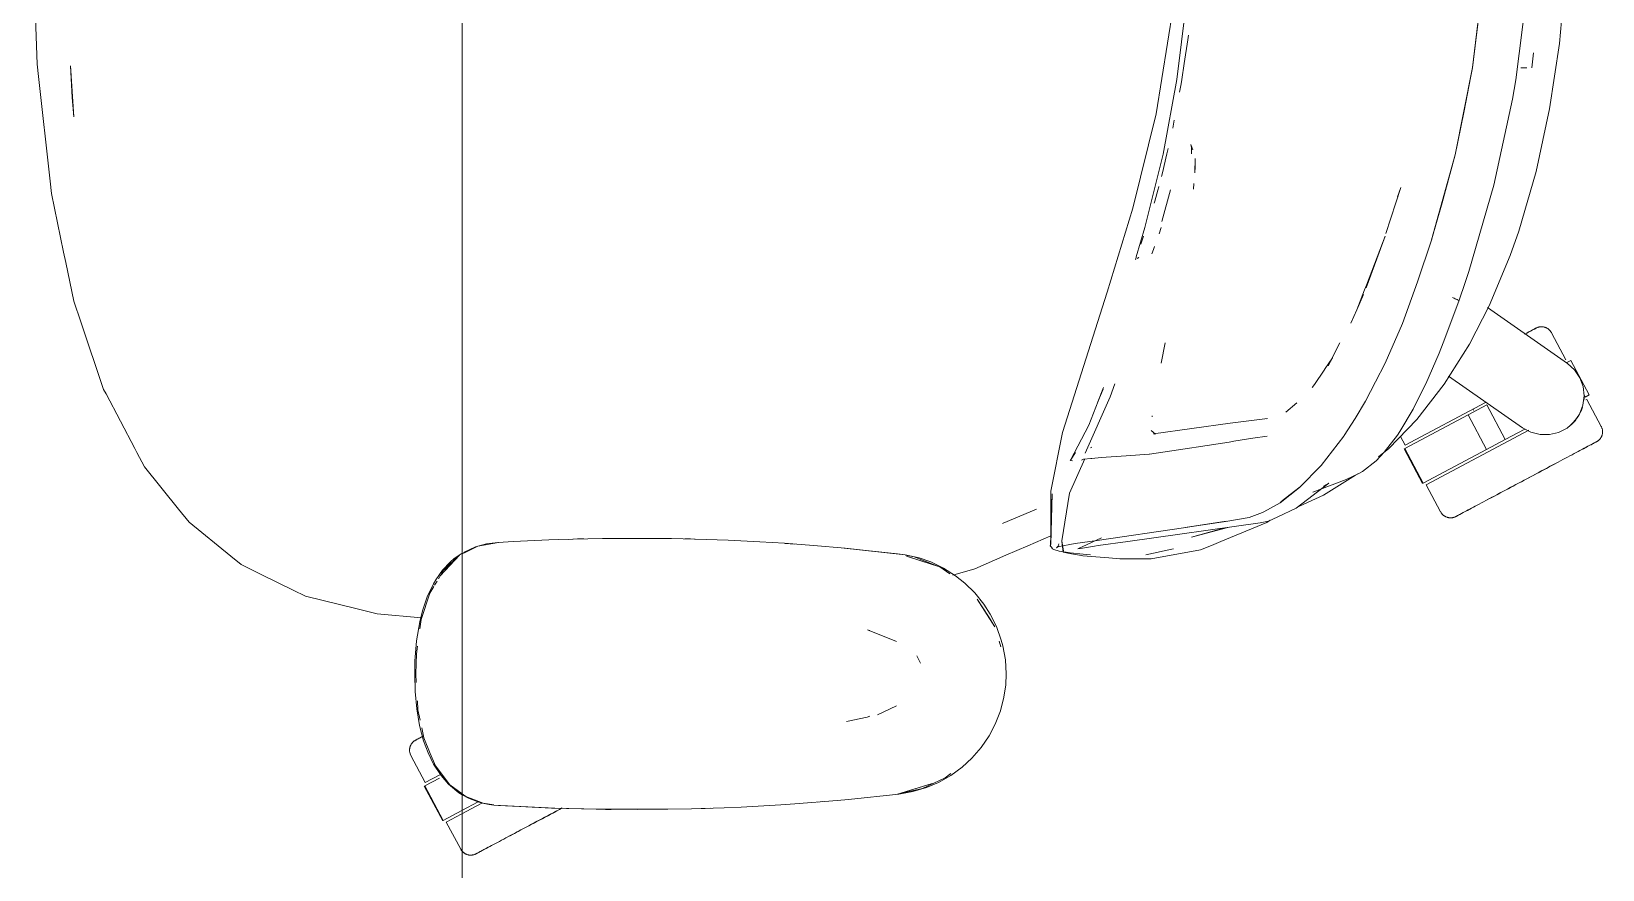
# Model space of a CAD drawing. Header units: millimetres. Extents: x 79795 to 317870, y -36033 to 97293.
# Drawn here: x 186947 to 187508, y 33054 to 33353 of the extents above; entities that cross this region are included whole.
import ezdxf

# ---------------------------------------------------------------- set-up
doc = ezdxf.new("R2010")
doc.units = ezdxf.units.MM
doc.header["$MEASUREMENT"] = 0
doc.layers.add('G-IMPT', color=8, linetype='CONTINUOUS', lineweight=9)
doc.layers.add('I-FURN', color=8, linetype='CONTINUOUS', lineweight=9)

msp = doc.modelspace()

# ---------------------------------------------------------------- linework, layer by layer
at = {"layer": 'G-IMPT'}
for p, q in [((186948.64, 33351.38), (186946.94, 33403.56)), ((187465.6, 33371.78), (187461.81, 33340.23)), ((187465.64, 33371.74), (187461.81, 33340.15)), ((187492.9, 33348.85), (187495.16, 33374.42)), ((187481.16, 33366.05), (187477.35, 33335.88)), ((187348.85, 33323.66), (187354.85, 33361.57)), ((187356.25, 33336.01), (187359.55, 33362.93)), ((187461.81, 33340.23), (187463.76, 33355.71)), ((186948.64, 33351.38), (186948.97, 33341.44)), ((187358.87, 33341.64), (187360.16, 33350.16)), ((187360.16, 33350.16), (187360.35, 33351.82)), ((187489.41, 33325.43), (187492.9, 33348.85)), ((186949.45, 33337.07), (186948.97, 33341.44)), ((187358.87, 33341.64), (187358.02, 33336.01)), ((187483, 33340.15), (187483.65, 33345.56)), ((186949.45, 33337.07), (186953.58, 33299.62)), ((186960.85, 33340.9), (186961.48, 33329.57)), ((186960.85, 33340.9), (186962.1, 33322.62)), ((187351.32, 33309.34), (187356.25, 33336.01)), ((187358.02, 33336.01), (187357.77, 33334.39)), ((187455.64, 33309.1), (187461.81, 33340.23)), ((187455.64, 33309.1), (187461.81, 33340.15)), ((187461.81, 33340.23), (187458.71, 33324.12)), ((187477.35, 33335.88), (187476.16, 33328.96)), ((187479.14, 33340.19), (187481.23, 33340.11)), ((187481.23, 33340.11), (187481.12, 33340.12)), ((187357.22, 33331.48), (187357.77, 33334.39)), ((186962.1, 33322.62), (186961.48, 33329.57)), ((187469.5, 33298.17), (187476.16, 33328.96)), ((187484.59, 33303.07), (187489.41, 33325.43)), ((187348.85, 33323.66), (187340.54, 33289.98)), ((187355.29, 33321.38), (187354.75, 33318.56)), ((187455.64, 33309.1), (187458.71, 33324.12)), ((187351.32, 33309.34), (187344.77, 33283.02)), ((187351.08, 33302.61), (187352.64, 33309.36)), ((187353.09, 33311.33), (187352.64, 33309.36)), ((187361.42, 33311.7), (187361.2, 33312.75)), ((187361.2, 33312.75), (187361.89, 33310.8)), ((187361.42, 33311.7), (187361.45, 33309.4)), ((187361.46, 33309.54), (187361.45, 33309.4)), ((187362.74, 33307.69), (187362.65, 33302.64)), ((187362.74, 33307.69), (187362.73, 33304.91)), ((187455.64, 33309.1), (187447.21, 33278.69)), ((187455.64, 33309.1), (187447.25, 33278.6)), ((187450.98, 33291.86), (187455.64, 33309.1)), ((187351.08, 33302.61), (187350.75, 33301.31)), ((187362.65, 33302.64), (187362.73, 33304.91)), ((187478.42, 33281.82), (187484.59, 33303.07)), ((186954.06, 33295.2), (186953.58, 33299.62)), ((187349.46, 33296.45), (187348.35, 33292.45)), ((187349.46, 33296.45), (187349.78, 33297.59)), ((187349.78, 33297.59), (187349.83, 33297.77)), ((187350.8, 33285.23), (187353.98, 33296.59)), ((187362.34, 33298.84), (187362.13, 33296.75)), ((187436.19, 33297.42), (187430.94, 33280.93)), ((187436.19, 33297.42), (187435.11, 33293.98)), ((187469.5, 33298.17), (187460.55, 33267.34)), ((186958.41, 33274.26), (186954.06, 33295.2)), ((187348.35, 33292.45), (187348.14, 33291.76)), ((187450.98, 33291.86), (187447.21, 33278.69)), ((187331.36, 33260), (187340.54, 33289.98)), ((187344.77, 33283.02), (187341.7, 33272.6)), ((187343.61, 33277.83), (187344.35, 33279.92)), ((187350.61, 33283.03), (187349.88, 33280.82)), ((187430.66, 33279.94), (187423.84, 33261.54)), ((187430.66, 33279.94), (187423.95, 33262.5)), ((187478.42, 33281.82), (187475.34, 33273.09)), ((186958.41, 33274.26), (186959.18, 33270.58)), ((187343.61, 33277.83), (187343.37, 33277.17)), ((187347.89, 33275.27), (187347.28, 33273.61)), ((187347.89, 33275.27), (187348.27, 33276.28)), ((187447.25, 33278.6), (187442.25, 33263.69)), ((186959.18, 33270.58), (186962.05, 33256.76)), ((187341.5, 33271.8), (187341.56, 33272.03)), ((187341.59, 33271.57), (187341.5, 33271.8)), ((187341.56, 33272.03), (187341.63, 33272.33)), ((187341.63, 33272.33), (187341.7, 33272.6)), ((187342.59, 33272.34), (187341.98, 33271.96)), ((187342.59, 33272.34), (187342.38, 33272.19)), ((187475.34, 33273.09), (187467.83, 33255.11)), ((187436.79, 33248.81), (187442.25, 33263.69)), ((187456.95, 33256.8), (187459.36, 33263.73)), ((187460.55, 33267.34), (187459.36, 33263.73)), ((187331.36, 33260), (187315.37, 33209.76)), ((187420.56, 33253.69), (187423.28, 33260.77)), ((187420.56, 33253.69), (187422.87, 33259.13)), ((187423.95, 33262.5), (187423.28, 33260.77)), ((187455.72, 33257.58), (187454.67, 33258.01)), ((187454.67, 33258.01), (187455.26, 33257.78)), ((187455.72, 33257.58), (187455.26, 33257.78)), ((187455.72, 33257.58), (187456.37, 33257.3)), ((187455.72, 33257.58), (187456.55, 33257.2)), ((187456.37, 33257.3), (187456.55, 33257.2)), ((187456.95, 33256.93), (187456.55, 33257.2)), ((187456.55, 33257.2), (187456.94, 33256.98)), ((186964.56, 33249.32), (186962.05, 33256.76)), ((187418.36, 33248.84), (187420.56, 33253.69)), ((187451.42, 33241.84), (187456.99, 33256.8)), ((187456.95, 33256.93), (187456.94, 33256.98)), ((187456.99, 33256.8), (187456.95, 33256.93)), ((187456.95, 33256.93), (187456.95, 33256.8)), ((187460.74, 33241.34), (187467.83, 33255.11)), ((186964.56, 33249.32), (186972.71, 33225.23)), ((187436.79, 33248.81), (187430.61, 33234.58)), ((187352.08, 33241.89), (187350.66, 33234.63)), ((187414.49, 33241.8), (187410.3, 33233.69)), ((187449.94, 33238.16), (187451.42, 33241.84)), ((187451.76, 33227.04), (187460.74, 33241.34)), ((187411.81, 33236.47), (187409.25, 33232.71)), ((187411.81, 33236.47), (187410.3, 33233.69)), ((187445.17, 33227.2), (187449.94, 33238.16)), ((187408.85, 33232.13), (187405.36, 33227)), ((187409.25, 33232.71), (187408.85, 33232.13)), ((187427.22, 33227.86), (187430.61, 33234.58)), ((186973.59, 33223.57), (186972.71, 33225.23)), ((186983.89, 33204.06), (186973.59, 33223.57)), ((187330.06, 33225.84), (187328.04, 33220.74)), ((187328.04, 33220.74), (187329.83, 33225.27)), ((187328.05, 33220.95), (187330.06, 33225.84)), ((187334.09, 33227.17), (187332.34, 33222.58)), ((187405.36, 33227), (187404.61, 33225.9)), ((187427.22, 33227.86), (187423.65, 33221.06)), ((187445.17, 33227.2), (187440.64, 33218.15)), ((187444.95, 33226.76), (187440.64, 33218.15)), ((187445.17, 33227.2), (187440.95, 33218.75)), ((187451.76, 33227.04), (187441.96, 33214.44)), ((187444.95, 33226.76), (187445.17, 33227.2)), ((187332.34, 33222.58), (187323.42, 33202.42)), ((187324.79, 33212.48), (187328.05, 33220.95)), ((187399.09, 33220.37), (187395.18, 33217.03)), ((187419.89, 33214.84), (187423.65, 33221.06)), ((187440.64, 33218.15), (187435.91, 33210.15)), ((187440.64, 33218.15), (187440.95, 33218.75)), ((187324.79, 33212.48), (187319.51, 33202.37)), ((187347.4, 33215.41), (187347.44, 33215.76)), ((187375.23, 33213.09), (187347.9, 33209.35)), ((187375.23, 33213.09), (187388.59, 33214.87)), ((187388.59, 33214.87), (187388.12, 33214.72)), ((187419.89, 33214.84), (187416, 33208.74)), ((187432, 33204.15), (187441.96, 33214.44)), ((187315.37, 33209.76), (187311.17, 33188.8)), ((187347.05, 33210.47), (187348.61, 33209.22)), ((187347.9, 33209.35), (187348.16, 33209.3)), ((187348.4, 33209.26), (187348.16, 33209.3)), ((187376.59, 33206.67), (187374.93, 33206.41)), ((187383.42, 33207.73), (187376.59, 33206.67)), ((187383.42, 33207.73), (187388.5, 33208.48)), ((187407.81, 33198.05), (187415.83, 33208.48)), ((187415.83, 33208.48), (187416, 33208.74)), ((187430.33, 33202.73), (187435.04, 33208.86)), ((187435.04, 33208.86), (187435.91, 33210.15)), ((186983.89, 33204.06), (186984.61, 33202.69)), ((186987.32, 33197.56), (186984.61, 33202.69)), ((187318.16, 33199.91), (187320, 33202.62)), ((187318.16, 33199.91), (187319.51, 33202.37)), ((187325.8, 33204.59), (187325.36, 33204.32)), ((187329.22, 33200.82), (187338.06, 33201.46)), ((187346.31, 33202.08), (187338.06, 33201.46)), ((187346.39, 33202.09), (187346.31, 33202.08)), ((187346.39, 33202.09), (187361.6, 33204.3)), ((187361.6, 33204.3), (187363.15, 33204.54)), ((187363.15, 33204.54), (187374.93, 33206.41)), ((187430.33, 33202.73), (187427.43, 33199.7)), ((187428.32, 33201.15), (187432, 33204.15)), ((186987.32, 33197.56), (186999.53, 33182.42)), ((187317.8, 33188.1), (187323.39, 33200.39)), ((187318.16, 33199.91), (187318.13, 33200.08)), ((187318.19, 33199.78), (187318.16, 33199.91)), ((187318.88, 33199.63), (187318.19, 33199.78)), ((187322.14, 33199.95), (187322.92, 33200.22)), ((187322.98, 33200.24), (187322.92, 33200.22)), ((187325.44, 33200.53), (187322.98, 33200.24)), ((187325.44, 33200.53), (187325.81, 33200.57)), ((187329.22, 33200.82), (187325.81, 33200.57)), ((187400.08, 33190.15), (187407.81, 33198.05)), ((187421.43, 33195.23), (187422.57, 33195.84)), ((187422.57, 33195.84), (187427.43, 33199.7)), ((187400.08, 33190.15), (187393.11, 33184.73)), ((187393.34, 33185.05), (187400.29, 33190.45)), ((187400.29, 33190.45), (187396.71, 33187.64)), ((187410.52, 33191.7), (187398.87, 33182.79)), ((187404.86, 33188.47), (187416.77, 33192.98)), ((187410.52, 33191.7), (187408.57, 33190.59)), ((187420.08, 33194.53), (187408.63, 33187.41)), ((187419, 33194.05), (187416.77, 33192.98)), ((187421.43, 33195.23), (187419, 33194.05)), ((187420.08, 33194.53), (187420.84, 33195.04)), ((187311.61, 33187.92), (187311.03, 33169.47)), ((187311.17, 33188.8), (187311.13, 33169.94)), ((187311.61, 33187.92), (187311.13, 33169.94)), ((187317.8, 33188.1), (187315.09, 33171.06)), ((187393.11, 33184.73), (187387.28, 33181.44)), ((187393.34, 33185.05), (187396.71, 33187.64)), ((187408.63, 33187.41), (187400, 33183.43)), ((187003.29, 33177.76), (186999.53, 33182.42)), ((187306.03, 33182.37), (187294.17, 33177.45)), ((187382.07, 33179.47), (187374.39, 33178.17)), ((187386.86, 33181.22), (187382.07, 33179.47)), ((187386.86, 33181.22), (187387.28, 33181.44)), ((187392.29, 33179.72), (187388.93, 33178.16)), ((187398.87, 33182.79), (187392.29, 33179.72)), ((187018.24, 33165.59), (187003.29, 33177.76)), ((187293.91, 33177.34), (187294.17, 33177.45)), ((187302.97, 33169.34), (187311.14, 33172.91)), ((187358.63, 33175.78), (187327.75, 33171.22)), ((187338.72, 33170.83), (187385.93, 33177.51)), ((187358.63, 33175.78), (187373.82, 33178.11)), ((187359.23, 33175.87), (187374.39, 33178.17)), ((187359.23, 33175.87), (187373.82, 33178.11)), ((187361.51, 33172.38), (187374.46, 33175.89)), ((187361.51, 33172.38), (187373.4, 33175.74)), ((187388.37, 33177.67), (187371.92, 33170.87)), ((187385.93, 33177.51), (187388.93, 33178.16)), ((187389.54, 33178.44), (187388.37, 33177.67)), ((187101.27, 33166.97), (187105.59, 33168.96)), ((187102.17, 33167.05), (187106.43, 33169.15)), ((187109.54, 33170.03), (187105.59, 33168.96)), ((187106.43, 33169.15), (187113.78, 33170.52)), ((187113.55, 33170.52), (187109.54, 33170.03)), ((187119.22, 33170.81), (187113.55, 33170.52)), ((187119.22, 33170.81), (187131.78, 33171.42)), ((187135.32, 33171.55), (187131.78, 33171.42)), ((187150.99, 33171.93), (187135.32, 33171.55)), ((187138.72, 33171.61), (187142.05, 33171.75)), ((187144.27, 33171.75), (187142.05, 33171.75)), ((187150.99, 33171.93), (187155.5, 33171.98)), ((187155.5, 33171.98), (187170.22, 33171.97)), ((187175.69, 33171.9), (187170.22, 33171.97)), ((187175.69, 33171.9), (187187.99, 33171.6)), ((187182.47, 33171.76), (187180.39, 33171.76)), ((187184.12, 33171.68), (187182.47, 33171.76)), ((187195.87, 33171.31), (187187.99, 33171.6)), ((187195.87, 33171.31), (187207.18, 33170.77)), ((187216.05, 33170.21), (187207.18, 33170.77)), ((187216.05, 33170.21), (187226.34, 33169.48)), ((187218.09, 33170.07), (187216.19, 33170.16)), ((187218.09, 33170.07), (187219.51, 33169.94)), ((187237.74, 33168.5), (187226.34, 33169.48)), ((187259.17, 33166.14), (187236.22, 33168.6)), ((187236.22, 33168.6), (187256.36, 33166.48)), ((187259.17, 33166.14), (187237.74, 33168.5)), ((187295.13, 33165.92), (187302.97, 33169.34)), ((187311, 33169.36), (187311.19, 33170.22)), ((187311, 33169.36), (187311.39, 33168.78)), ((187311.03, 33169.47), (187311.13, 33169.94)), ((187311.13, 33169.94), (187311.16, 33170.11)), ((187311.19, 33170.22), (187311.16, 33170.11)), ((187311.77, 33168.29), (187311.39, 33168.78)), ((187311.77, 33168.29), (187312.31, 33167.97)), ((187314.17, 33167.42), (187312.31, 33167.97)), ((187314.25, 33169.17), (187313.16, 33168.61)), ((187313.66, 33169.01), (187313.16, 33168.61)), ((187313.63, 33169), (187319.9, 33170.11)), ((187314.25, 33169.17), (187313.63, 33169)), ((187313.98, 33169.55), (187313.66, 33169.01)), ((187313.98, 33169.55), (187314.06, 33170.05)), ((187317.45, 33166.88), (187314.17, 33167.42)), ((187315.77, 33167.48), (187315.09, 33171.06)), ((187315.77, 33167.48), (187315.15, 33171.02)), ((187315.15, 33171.02), (187315.54, 33167.07)), ((187327.75, 33171.22), (187319.9, 33170.11)), ((187329.3, 33172.21), (187320.87, 33168.2)), ((187320.87, 33168.2), (187321.74, 33168.35)), ((187321.74, 33168.35), (187326.76, 33169.18)), ((187326.76, 33169.18), (187328.05, 33169.39)), ((187338.72, 33170.83), (187328.05, 33169.39)), ((187345.13, 33166.06), (187354.44, 33168.1)), ((187347, 33164.65), (187364.69, 33167.89)), ((187354.44, 33168.1), (187355.01, 33168.26)), ((187364.69, 33167.89), (187368.55, 33169.48)), ((187371.92, 33170.87), (187368.55, 33169.48)), ((187018.24, 33165.59), (187021.89, 33162.62)), ((187021.89, 33162.62), (187029.05, 33159.09)), ((187093.03, 33158.56), (187099.94, 33165.95)), ((187096.72, 33163.63), (187093.86, 33160.59)), ((187094.23, 33160.64), (187099.94, 33165.95)), ((187094.45, 33160.18), (187097.53, 33163.72)), ((187096.72, 33163.63), (187098.05, 33164.77)), ((187099.94, 33165.95), (187097.53, 33163.72)), ((187100.9, 33166.72), (187098.05, 33164.77)), ((187102.17, 33167.05), (187100.9, 33166.43)), ((187259.17, 33166.14), (187256.36, 33166.48)), ((187259.17, 33166.14), (187264.13, 33164.99)), ((187259.25, 33165.93), (187262.3, 33165.35)), ((187271.52, 33161.74), (187259.67, 33165.56)), ((187268.82, 33162.65), (187259.67, 33165.56)), ((187262.3, 33165.35), (187270.49, 33162.15)), ((187268.27, 33163.54), (187264.13, 33164.99)), ((187272.85, 33161.35), (187268.27, 33163.54)), ((187271.52, 33161.74), (187268.82, 33162.65)), ((187271.52, 33161.74), (187275.1, 33159.32)), ((187284.01, 33161.06), (187295.13, 33165.92)), ((187317.86, 33166.62), (187315.54, 33167.07)), ((187317.45, 33166.88), (187318.06, 33166.8)), ((187317.86, 33166.62), (187322.11, 33165.81)), ((187322.75, 33166.29), (187318.06, 33166.8)), ((187322.58, 33165.77), (187322.11, 33165.81)), ((187331.9, 33164.96), (187322.58, 33165.77)), ((187322.75, 33166.29), (187325.34, 33166.07)), ((187331.9, 33164.96), (187335.86, 33164.62)), ((187335.86, 33164.62), (187340.03, 33164.62)), ((187347, 33164.65), (187340.03, 33164.62)), ((187040.52, 33153.45), (187029.05, 33159.09)), ((187090.61, 33155.76), (187091.41, 33157.13)), ((187091.01, 33155.26), (187091.87, 33156.7)), ((187093.86, 33160.59), (187091.41, 33157.13)), ((187092.34, 33157.49), (187094.23, 33160.64)), ((187093.03, 33158.56), (187094.31, 33160.03)), ((187272.85, 33161.35), (187277.17, 33158.62)), ((187284.01, 33161.06), (187276.19, 33158.81)), ((187280.48, 33156), (187277.17, 33158.62)), ((187040.52, 33153.45), (187044.89, 33151.3)), ((187044.89, 33151.3), (187062.83, 33146.89)), ((187086.24, 33142.95), (187089.27, 33152.34)), ((187086.66, 33146.04), (187088.4, 33151.12)), ((187088.4, 33151.12), (187090.61, 33155.76)), ((187089.27, 33152.34), (187090.73, 33154.79)), ((187284.09, 33152.45), (187280.48, 33156)), ((187284.09, 33152.45), (187287.27, 33148.47)), ((187062.83, 33146.89), (187065.2, 33146.31)), ((187070.49, 33145.01), (187065.2, 33146.31)), ((187086.37, 33143.57), (187070.49, 33145.01)), ((187086.66, 33146.04), (187085.68, 33142.11)), ((187291.13, 33140.32), (187284.81, 33150.27)), ((187288.97, 33144), (187284.81, 33150.27)), ((187289.54, 33144.93), (187287.27, 33148.47)), ((187291.78, 33140.42), (187289.54, 33144.93)), ((187085.68, 33142.11), (187084.57, 33135.35)), ((187085.77, 33139.66), (187086.24, 33142.95)), ((187245.65, 33139.24), (187246.53, 33139.07)), ((187245.65, 33139.24), (187256.08, 33135.1)), ((187291.13, 33140.32), (187288.97, 33144)), ((187291.78, 33140.42), (187293.49, 33135.64)), ((187083.99, 33128.03), (187084.57, 33135.35)), ((187292.69, 33135.21), (187293.31, 33133.18)), ((187294.06, 33133.51), (187293.49, 33135.64)), ((187083.99, 33128.03), (187083.9, 33123.52)), ((187084.51, 33130.69), (187084.28, 33123.52)), ((187084.51, 33130.69), (187084.9, 33133.47)), ((187263.6, 33129.57), (187263.31, 33130.02)), ((187264.62, 33127.35), (187263.6, 33129.57)), ((187294.94, 33128.57), (187294.06, 33133.51)), ((187295.23, 33123.52), (187294.94, 33128.57)), ((187083.9, 33123.52), (187084.08, 33117.19)), ((187084.47, 33120.42), (187084.28, 33123.52)), ((187295.23, 33123.52), (187295.06, 33119.68)), ((187084.65, 33111.04), (187084.08, 33117.19)), ((187294.41, 33115.16), (187295.06, 33119.68)), ((187085.06, 33110.7), (187084.87, 33113.9)), ((187255.99, 33112.15), (187249.2, 33108.88)), ((187294.41, 33115.16), (187293.15, 33110.3)), ((187084.65, 33111.04), (187085.65, 33105.1)), ((187085.83, 33106.95), (187085.06, 33110.7)), ((187238.15, 33106.54), (187245.59, 33108.12)), ((187246.53, 33108.37), (187245.59, 33108.12)), ((187289.13, 33101.42), (187291.32, 33105.59)), ((187291.32, 33105.59), (187293.15, 33110.3)), ((187087.08, 33099.62), (187085.65, 33105.1)), ((187087.1, 33100.74), (187086.39, 33104.2)), ((187087.1, 33100.74), (187089.43, 33095.11)), ((187289.13, 33101.42), (187286.3, 33097.25)), ((187087.08, 33099.62), (187088.66, 33095.29)), ((187090.65, 33091.22), (187088.66, 33095.29)), ((187091.27, 33090.72), (187089.43, 33095.11)), ((187286.3, 33097.25), (187282.98, 33093.42)), ((187090.65, 33091.22), (187093.3, 33087.17)), ((187096.49, 33083.93), (187091.27, 33090.72)), ((187279.54, 33090.25), (187275.45, 33087.26)), ((187279.54, 33090.25), (187282.98, 33093.42)), ((187093.3, 33087.17), (187095.97, 33084.13)), ((187099.71, 33081.05), (187095.97, 33084.13)), ((187100.9, 33080.66), (187096.49, 33083.93)), ((187256.36, 33080.57), (187268.82, 33084.4)), ((187268.82, 33084.4), (187259.67, 33081.49)), ((187265.32, 33082.62), (187273.39, 33086.35)), ((187271.01, 33084.75), (187266.78, 33082.93)), ((187271.01, 33084.75), (187275.45, 33087.26)), ((187275.5, 33087.95), (187273.39, 33086.35)), ((187100.9, 33080.37), (187099.71, 33081.05)), ((187102.11, 33079.76), (187100.9, 33080.66)), ((187103.14, 33079.1), (187100.9, 33080.37)), ((187108.31, 33077.35), (187102.11, 33079.76)), ((187103.14, 33079.1), (187106.78, 33077.7)), ((187108.13, 33077.33), (187106.78, 33077.7)), ((187219.76, 33077.08), (187234.81, 33078.32)), ((187227.94, 33077.73), (187229.62, 33077.89)), ((187234.81, 33078.32), (187238.94, 33078.67)), ((187238.94, 33078.67), (187256.87, 33080.57)), ((187256.36, 33080.57), (187259.67, 33081.49)), ((187256.87, 33080.57), (187261.91, 33081.47)), ((187265.32, 33082.62), (187256.92, 33080.7)), ((187266.78, 33082.93), (187261.91, 33081.47)), ((187108.13, 33077.33), (187110.52, 33076.89)), ((187108.31, 33077.35), (187112.16, 33076.77)), ((187112.17, 33076.64), (187110.52, 33076.89)), ((187132.75, 33075.59), (187112.17, 33076.64)), ((187133.96, 33075.55), (187112.17, 33076.64)), ((187112.17, 33076.64), (187113.78, 33076.52)), ((187133.96, 33075.55), (187113.78, 33076.52)), ((187154.14, 33075.09), (187132.75, 33075.59)), ((187144.31, 33075.25), (187132.75, 33075.59)), ((187132.75, 33075.59), (187133.96, 33075.55)), ((187154.14, 33075.09), (187133.96, 33075.55)), ((187174.33, 33075.13), (187144.31, 33075.25)), ((187154.14, 33075.09), (187144.31, 33075.25)), ((187144.31, 33075.25), (187163.53, 33075.04)), ((187152.11, 33075.11), (187150.2, 33075.18)), ((187154.14, 33075.12), (187152.11, 33075.11)), ((187174.33, 33075.13), (187154.14, 33075.09)), ((187174.33, 33075.13), (187163.53, 33075.04)), ((187174.33, 33075.13), (187182.75, 33075.3)), ((187194.5, 33075.69), (187182.75, 33075.3)), ((187187.68, 33075.43), (187186.19, 33075.42)), ((187189.62, 33075.55), (187187.68, 33075.43)), ((187194.5, 33075.69), (187200.53, 33075.94)), ((187214.67, 33076.75), (187200.53, 33075.94)), ((187219.76, 33077.08), (187214.67, 33076.75))]:
    msp.add_line(p, q, dxfattribs=at)
at = {"layer": 'I-FURN'}
for p, q in [((187100.9, 32609.33), (187100.9, 34209.33)), ((187100.9, 34209.33), (187100.9, 32609.33)), ((187467.2, 33254.44), (187495.79, 33234.42)), ((187482.21, 33245.86), (187481.76, 33245.62)), ((187481.97, 33245.74), (187482.4, 33245.96)), ((187482.62, 33246.08), (187482.21, 33245.86)), ((187482.4, 33245.96), (187482.79, 33246.17)), ((187482.99, 33246.28), (187482.62, 33246.08)), ((187482.79, 33246.17), (187483.15, 33246.36)), ((187483.33, 33246.46), (187482.99, 33246.28)), ((187483.15, 33246.36), (187483.47, 33246.53)), ((187483.62, 33246.61), (187483.33, 33246.46)), ((187483.47, 33246.53), (187483.75, 33246.68)), ((187483.88, 33246.75), (187483.62, 33246.61)), ((187483.75, 33246.68), (187483.99, 33246.81)), ((187484.1, 33246.87), (187483.88, 33246.75)), ((187483.99, 33246.81), (187484.19, 33246.91)), ((187484.28, 33246.96), (187484.1, 33246.87)), ((187484.19, 33246.91), (187484.35, 33247)), ((187484.42, 33247.04), (187484.28, 33246.96)), ((187484.35, 33247), (187484.47, 33247.07)), ((187484.52, 33247.09), (187484.42, 33247.04)), ((187484.47, 33247.07), (187484.55, 33247.11)), ((187484.58, 33247.12), (187484.52, 33247.09)), ((187484.55, 33247.11), (187484.6, 33247.13)), ((187484.6, 33247.13), (187484.58, 33247.12)), ((187484.6, 33247.13), (187484.75, 33247.21)), ((187484.6, 33247.13), (187484.6, 33247.13)), ((187484.75, 33247.21), (187484.89, 33247.27)), ((187484.89, 33247.27), (187485.04, 33247.34)), ((187485.04, 33247.34), (187485.19, 33247.39)), ((187485.19, 33247.39), (187485.35, 33247.44)), ((187485.35, 33247.44), (187485.5, 33247.48)), ((187485.5, 33247.48), (187485.66, 33247.52)), ((187485.66, 33247.52), (187485.82, 33247.55)), ((187485.82, 33247.55), (187485.98, 33247.57)), ((187485.98, 33247.57), (187486.14, 33247.59)), ((187486.14, 33247.59), (187486.3, 33247.6)), ((187486.3, 33247.6), (187486.46, 33247.61)), ((187486.46, 33247.61), (187486.62, 33247.6)), ((187486.62, 33247.6), (187486.78, 33247.6)), ((187486.78, 33247.6), (187486.94, 33247.58)), ((187486.94, 33247.58), (187487.1, 33247.56)), ((187487.1, 33247.56), (187487.26, 33247.53)), ((187487.26, 33247.53), (187487.42, 33247.5)), ((187487.42, 33247.5), (187487.57, 33247.46)), ((187487.57, 33247.46), (187487.73, 33247.41)), ((187487.73, 33247.41), (187487.88, 33247.36)), ((187487.88, 33247.36), (187488.03, 33247.3)), ((187488.03, 33247.3), (187488.18, 33247.24)), ((187488.18, 33247.24), (187488.32, 33247.17)), ((187488.32, 33247.17), (187488.47, 33247.09)), ((187488.47, 33247.09), (187488.6, 33247.01)), ((187488.6, 33247.01), (187488.74, 33246.92)), ((187488.74, 33246.92), (187488.87, 33246.83)), ((187488.87, 33246.83), (187489, 33246.73)), ((187489, 33246.73), (187489.12, 33246.63)), ((187489.12, 33246.63), (187489.24, 33246.52)), ((187489.24, 33246.52), (187489.36, 33246.41)), ((187489.36, 33246.41), (187489.47, 33246.29)), ((187489.47, 33246.29), (187489.58, 33246.17)), ((187489.58, 33246.17), (187489.68, 33246.05)), ((187489.68, 33246.05), (187489.77, 33245.92)), ((187489.77, 33245.92), (187489.87, 33245.78)), ((187480.47, 33244.94), (187481, 33245.22)), ((187481.28, 33245.37), (187480.76, 33245.09)), ((187481, 33245.22), (187481.51, 33245.49)), ((187481.76, 33245.62), (187481.28, 33245.37)), ((187481.51, 33245.49), (187481.97, 33245.74)), ((187489.87, 33245.78), (187489.95, 33245.65)), ((187489.95, 33245.65), (187490.03, 33245.51)), ((187490.03, 33245.51), (187490.05, 33245.47)), ((187495.2, 33235.78), (187490.05, 33245.47)), ((187495.56, 33234.84), (187496.95, 33235.58)), ((187495.64, 33234.88), (187495.56, 33234.84)), ((187503.52, 33223.22), (187496.95, 33235.58)), ((187479.74, 33211.5), (187453.31, 33230)), ((187495.79, 33234.42), (187498.3, 33232.17)), ((187498.3, 33232.17), (187500.2, 33229.38)), ((187500.2, 33229.38), (187501.38, 33226.22)), ((187501.38, 33226.22), (187501.76, 33222.86)), ((187437.81, 33205.27), (187466.51, 33220.52)), ((187460.34, 33216.11), (187466.98, 33219.64)), ((187462.09, 33218.18), (187462.37, 33217.66)), ((187473.55, 33207.28), (187466.98, 33219.64)), ((187501.33, 33219.52), (187500.11, 33216.37)), ((187501.76, 33222.86), (187501.33, 33219.52)), ((187501.73, 33223.23), (187502.13, 33222.48)), ((187503.52, 33223.22), (187502.13, 33222.48)), ((187502.13, 33222.48), (187502.22, 33222.52)), ((187502.34, 33221.46), (187502.71, 33221.65)), ((187507.86, 33211.97), (187502.71, 33221.65)), ((187437.63, 33204.04), (187460.34, 33216.11)), ((187466.91, 33203.75), (187460.34, 33216.11)), ((187498.18, 33213.61), (187495.64, 33211.39)), ((187495.92, 33211.59), (187497.34, 33212.75)), ((187497.34, 33212.75), (187499.64, 33215.53)), ((187500.11, 33216.37), (187498.18, 33213.61)), ((187436.13, 33208.42), (187437.81, 33205.27)), ((187445.32, 33191.14), (187481.93, 33210.6)), ((187473.55, 33207.28), (187466.91, 33203.75)), ((187480.61, 33211.03), (187473.55, 33207.28)), ((187482.72, 33209.91), (187479.74, 33211.5)), ((187485.99, 33209.08), (187482.72, 33209.91)), ((187489.36, 33209.06), (187485.99, 33209.08)), ((187492.64, 33209.84), (187489.36, 33209.06)), ((187495.64, 33211.39), (187492.64, 33209.84)), ((187506.38, 33206.62), (187506.24, 33206.54)), ((187506.51, 33206.7), (187506.38, 33206.62)), ((187506.65, 33206.8), (187506.51, 33206.7)), ((187506.77, 33206.89), (187506.65, 33206.8)), ((187506.9, 33206.99), (187506.77, 33206.89)), ((187507.02, 33207.1), (187506.9, 33206.99)), ((187507.14, 33207.21), (187507.02, 33207.1)), ((187507.25, 33207.33), (187507.14, 33207.21)), ((187507.36, 33207.45), (187507.25, 33207.33)), ((187507.46, 33207.57), (187507.36, 33207.45)), ((187507.56, 33207.7), (187507.46, 33207.57)), ((187507.65, 33207.83), (187507.56, 33207.7)), ((187507.74, 33207.97), (187507.65, 33207.83)), ((187507.82, 33208.11), (187507.74, 33207.97)), ((187507.9, 33208.25), (187507.82, 33208.11)), ((187507.86, 33211.97), (187507.94, 33211.83)), ((187507.97, 33208.39), (187507.9, 33208.25)), ((187507.94, 33211.83), (187508, 33211.68)), ((187508.03, 33208.54), (187507.97, 33208.39)), ((187508, 33211.68), (187508.06, 33211.53)), ((187508.09, 33208.69), (187508.03, 33208.54)), ((187508.06, 33211.53), (187508.12, 33211.38)), ((187508.14, 33208.84), (187508.09, 33208.69)), ((187508.12, 33211.38), (187508.17, 33211.22)), ((187508.19, 33209), (187508.14, 33208.84)), ((187508.17, 33211.22), (187508.21, 33211.07)), ((187508.23, 33209.15), (187508.19, 33209)), ((187508.21, 33211.07), (187508.25, 33210.91)), ((187508.26, 33209.31), (187508.23, 33209.15)), ((187508.25, 33210.91), (187508.28, 33210.75)), ((187508.29, 33209.47), (187508.26, 33209.31)), ((187508.28, 33210.75), (187508.3, 33210.59)), ((187508.31, 33209.63), (187508.29, 33209.47)), ((187508.3, 33210.59), (187508.32, 33210.43)), ((187508.33, 33209.79), (187508.31, 33209.63)), ((187508.32, 33210.43), (187508.33, 33210.27)), ((187508.33, 33210.27), (187508.34, 33210.11)), ((187508.34, 33210.11), (187508.33, 33209.95)), ((187508.33, 33209.95), (187508.33, 33209.79)), ((187437.46, 33203.95), (187444.03, 33191.58)), ((187444.2, 33191.67), (187437.63, 33204.04)), ((187466.91, 33203.75), (187444.2, 33191.67)), ((187495.03, 33200.58), (187495.85, 33201.02)), ((187495.85, 33201.02), (187496.65, 33201.44)), ((187496.65, 33201.44), (187497.43, 33201.86)), ((187497.43, 33201.86), (187498.18, 33202.26)), ((187498.18, 33202.26), (187498.9, 33202.64)), ((187498.9, 33202.64), (187499.6, 33203.01)), ((187499.6, 33203.01), (187500.26, 33203.36)), ((187500.26, 33203.36), (187500.89, 33203.7)), ((187500.89, 33203.7), (187501.5, 33204.02)), ((187501.81, 33204.18), (187501.22, 33203.87)), ((187501.5, 33204.02), (187502.06, 33204.32)), ((187502.36, 33204.48), (187501.81, 33204.18)), ((187502.06, 33204.32), (187502.6, 33204.61)), ((187502.87, 33204.75), (187502.36, 33204.48)), ((187502.6, 33204.61), (187503.1, 33204.87)), ((187503.36, 33205.01), (187502.87, 33204.75)), ((187503.1, 33204.87), (187503.57, 33205.12)), ((187503.8, 33205.25), (187503.36, 33205.01)), ((187503.57, 33205.12), (187504, 33205.35)), ((187504.21, 33205.46), (187503.8, 33205.25)), ((187504, 33205.35), (187504.39, 33205.56)), ((187504.59, 33205.66), (187504.21, 33205.46)), ((187504.39, 33205.56), (187504.74, 33205.75)), ((187504.92, 33205.84), (187504.59, 33205.66)), ((187504.74, 33205.75), (187505.06, 33205.92)), ((187505.22, 33206), (187504.92, 33205.84)), ((187505.06, 33205.92), (187505.34, 33206.06)), ((187505.48, 33206.14), (187505.22, 33206)), ((187505.34, 33206.06), (187505.58, 33206.19)), ((187505.7, 33206.25), (187505.48, 33206.14)), ((187505.58, 33206.19), (187505.78, 33206.3)), ((187505.88, 33206.35), (187505.7, 33206.25)), ((187505.78, 33206.3), (187505.95, 33206.38)), ((187506.02, 33206.42), (187505.88, 33206.35)), ((187505.95, 33206.38), (187506.07, 33206.45)), ((187506.12, 33206.48), (187506.02, 33206.42)), ((187506.07, 33206.45), (187506.15, 33206.49)), ((187506.18, 33206.51), (187506.12, 33206.48)), ((187506.15, 33206.49), (187506.19, 33206.52)), ((187506.2, 33206.52), (187506.18, 33206.51)), ((187506.19, 33206.52), (187506.2, 33206.52)), ((187506.24, 33206.54), (187506.2, 33206.52)), ((187485.33, 33195.42), (187484.34, 33194.9)), ((187484.8, 33195.14), (187485.79, 33195.67)), ((187486.32, 33195.95), (187485.33, 33195.42)), ((187485.79, 33195.67), (187486.77, 33196.19)), ((187487.3, 33196.47), (187486.32, 33195.95)), ((187486.77, 33196.19), (187487.75, 33196.71)), ((187488.27, 33196.99), (187487.3, 33196.47)), ((187487.75, 33196.71), (187488.71, 33197.22)), ((187489.22, 33197.49), (187488.27, 33196.99)), ((187488.71, 33197.22), (187489.66, 33197.73)), ((187490.17, 33198), (187489.22, 33197.49)), ((187489.66, 33197.73), (187490.6, 33198.22)), ((187491.1, 33198.49), (187490.17, 33198)), ((187490.6, 33198.22), (187491.52, 33198.72)), ((187492.01, 33198.98), (187491.1, 33198.49)), ((187491.52, 33198.72), (187492.43, 33199.2)), ((187492.43, 33199.2), (187493.31, 33199.67)), ((187493.31, 33199.67), (187494.18, 33200.13)), ((187494.18, 33200.13), (187495.03, 33200.58)), ((187445.32, 33191.14), (187450.47, 33181.45)), ((187473.85, 33189.32), (187474.82, 33189.84)), ((187475.35, 33190.12), (187474.37, 33189.6)), ((187474.82, 33189.84), (187475.8, 33190.36)), ((187476.33, 33190.64), (187475.35, 33190.12)), ((187475.8, 33190.36), (187476.79, 33190.88)), ((187477.32, 33191.17), (187476.33, 33190.64)), ((187476.79, 33190.88), (187477.78, 33191.41)), ((187478.32, 33191.7), (187477.32, 33191.17)), ((187477.78, 33191.41), (187478.78, 33191.94)), ((187479.32, 33192.23), (187478.32, 33191.7)), ((187478.78, 33191.94), (187479.78, 33192.47)), ((187480.33, 33192.76), (187479.32, 33192.23)), ((187479.78, 33192.47), (187480.79, 33193.01)), ((187481.33, 33193.3), (187480.33, 33192.76)), ((187480.79, 33193.01), (187481.79, 33193.54)), ((187482.34, 33193.83), (187481.33, 33193.3)), ((187481.79, 33193.54), (187482.8, 33194.08)), ((187483.34, 33194.36), (187482.34, 33193.83)), ((187482.8, 33194.08), (187483.8, 33194.61)), ((187484.34, 33194.9), (187483.34, 33194.36)), ((187483.8, 33194.61), (187484.8, 33195.14)), ((187463.55, 33183.84), (187464.28, 33184.23)), ((187464.28, 33184.23), (187465.04, 33184.64)), ((187465.04, 33184.64), (187465.83, 33185.06)), ((187465.83, 33185.06), (187466.64, 33185.49)), ((187466.64, 33185.49), (187467.48, 33185.93)), ((187467.94, 33186.18), (187467.09, 33185.73)), ((187467.48, 33185.93), (187468.33, 33186.39)), ((187468.81, 33186.64), (187467.94, 33186.18)), ((187468.33, 33186.39), (187469.21, 33186.85)), ((187469.69, 33187.11), (187468.81, 33186.64)), ((187469.21, 33186.85), (187470.11, 33187.33)), ((187470.6, 33187.59), (187469.69, 33187.11)), ((187470.11, 33187.33), (187471.02, 33187.82)), ((187471.52, 33188.08), (187470.6, 33187.59)), ((187471.02, 33187.82), (187471.95, 33188.31)), ((187472.46, 33188.58), (187471.52, 33188.08)), ((187471.95, 33188.31), (187472.9, 33188.81)), ((187473.41, 33189.09), (187472.46, 33188.58)), ((187472.9, 33188.81), (187473.85, 33189.32)), ((187474.37, 33189.6), (187473.41, 33189.09)), ((187450.49, 33181.42), (187450.47, 33181.45)), ((187450.57, 33181.28), (187450.49, 33181.42)), ((187450.66, 33181.14), (187450.57, 33181.28)), ((187450.75, 33181.01), (187450.66, 33181.14)), ((187450.85, 33180.88), (187450.75, 33181.01)), ((187450.95, 33180.75), (187450.85, 33180.88)), ((187451.05, 33180.63), (187450.95, 33180.75)), ((187451.16, 33180.51), (187451.05, 33180.63)), ((187451.28, 33180.4), (187451.16, 33180.51)), ((187451.4, 33180.29), (187451.28, 33180.4)), ((187451.52, 33180.19), (187451.4, 33180.29)), ((187451.65, 33180.09), (187451.52, 33180.19)), ((187451.78, 33180), (187451.65, 33180.09)), ((187451.92, 33179.91), (187451.78, 33180)), ((187452.06, 33179.83), (187451.92, 33179.91)), ((187452.2, 33179.75), (187452.06, 33179.83)), ((187452.35, 33179.68), (187452.2, 33179.75)), ((187452.49, 33179.62), (187452.35, 33179.68)), ((187452.64, 33179.56), (187452.49, 33179.62)), ((187452.8, 33179.51), (187452.64, 33179.56)), ((187452.95, 33179.46), (187452.8, 33179.51)), ((187453.11, 33179.42), (187452.95, 33179.46)), ((187453.26, 33179.39), (187453.11, 33179.42)), ((187453.42, 33179.36), (187453.26, 33179.39)), ((187453.58, 33179.34), (187453.42, 33179.36)), ((187453.74, 33179.33), (187453.58, 33179.34)), ((187453.9, 33179.32), (187453.74, 33179.33)), ((187454.07, 33179.32), (187453.9, 33179.32)), ((187454.23, 33179.32), (187454.07, 33179.32)), ((187454.39, 33179.33), (187454.23, 33179.32)), ((187454.55, 33179.35), (187454.39, 33179.33)), ((187454.71, 33179.37), (187454.55, 33179.35)), ((187454.87, 33179.4), (187454.71, 33179.37)), ((187455.02, 33179.44), (187454.87, 33179.4)), ((187455.18, 33179.48), (187455.02, 33179.44)), ((187455.33, 33179.53), (187455.18, 33179.48)), ((187455.48, 33179.59), (187455.33, 33179.53)), ((187455.63, 33179.65), (187455.48, 33179.59)), ((187455.78, 33179.71), (187455.63, 33179.65)), ((187455.92, 33179.79), (187455.78, 33179.71)), ((187455.92, 33179.79), (187455.94, 33179.8)), ((187455.93, 33179.79), (187455.92, 33179.79)), ((187455.97, 33179.81), (187455.93, 33179.79)), ((187455.94, 33179.8), (187456, 33179.83)), ((187456.05, 33179.86), (187455.97, 33179.81)), ((187456, 33179.83), (187456.1, 33179.88)), ((187456.17, 33179.92), (187456.05, 33179.86)), ((187456.1, 33179.88), (187456.24, 33179.96)), ((187456.34, 33180.01), (187456.17, 33179.92)), ((187456.24, 33179.96), (187456.42, 33180.05)), ((187456.54, 33180.11), (187456.34, 33180.01)), ((187456.42, 33180.05), (187456.64, 33180.17)), ((187456.78, 33180.24), (187456.54, 33180.11)), ((187456.64, 33180.17), (187456.9, 33180.31)), ((187457.06, 33180.39), (187456.78, 33180.24)), ((187456.9, 33180.31), (187457.2, 33180.47)), ((187457.38, 33180.56), (187457.06, 33180.39)), ((187457.2, 33180.47), (187457.53, 33180.64)), ((187457.73, 33180.75), (187457.38, 33180.56)), ((187457.53, 33180.64), (187457.91, 33180.84)), ((187458.12, 33180.96), (187457.73, 33180.75)), ((187457.91, 33180.84), (187458.32, 33181.06)), ((187458.55, 33181.19), (187458.12, 33180.96)), ((187458.32, 33181.06), (187458.76, 33181.3)), ((187459.02, 33181.43), (187458.55, 33181.19)), ((187458.76, 33181.3), (187459.25, 33181.55)), ((187459.52, 33181.7), (187459.02, 33181.43)), ((187459.25, 33181.55), (187459.76, 33181.83)), ((187460.06, 33181.98), (187459.52, 33181.7)), ((187459.76, 33181.83), (187460.31, 33182.12)), ((187460.62, 33182.29), (187460.06, 33181.98)), ((187460.31, 33182.12), (187460.9, 33182.43)), ((187460.9, 33182.43), (187461.51, 33182.76)), ((187461.51, 33182.76), (187462.16, 33183.1)), ((187462.16, 33183.1), (187462.84, 33183.46)), ((187462.84, 33183.46), (187463.55, 33183.84)), ((187084.33, 33099.91), (187084.24, 33099.87)), ((187084.28, 33099.89), (187084.38, 33099.94)), ((187084.45, 33099.98), (187084.33, 33099.91)), ((187084.38, 33099.94), (187084.52, 33100.01)), ((187084.61, 33100.06), (187084.45, 33099.98)), ((187084.52, 33100.01), (187084.7, 33100.11)), ((187084.81, 33100.17), (187084.61, 33100.06)), ((187084.7, 33100.11), (187084.92, 33100.23)), ((187085.05, 33100.3), (187084.81, 33100.17)), ((187084.92, 33100.23), (187085.18, 33100.36)), ((187085.33, 33100.45), (187085.05, 33100.3)), ((187085.18, 33100.36), (187085.47, 33100.52)), ((187085.65, 33100.62), (187085.33, 33100.45)), ((187085.47, 33100.52), (187085.81, 33100.7)), ((187086.01, 33100.8), (187085.65, 33100.62)), ((187085.81, 33100.7), (187086.18, 33100.9)), ((187086.4, 33101.01), (187086.01, 33100.8)), ((187086.18, 33100.9), (187086.59, 33101.12)), ((187086.83, 33101.24), (187086.4, 33101.01)), ((187082.06, 33096.41), (187082.07, 33096.57)), ((187082.06, 33096.25), (187082.06, 33096.41)), ((187082.06, 33096.09), (187082.06, 33096.25)), ((187082.07, 33095.93), (187082.06, 33096.09)), ((187082.07, 33096.57), (187082.08, 33096.73)), ((187082.09, 33095.77), (187082.07, 33095.93)), ((187082.08, 33096.73), (187082.1, 33096.89)), ((187082.12, 33095.61), (187082.09, 33095.77)), ((187082.1, 33096.89), (187082.13, 33097.05)), ((187082.15, 33095.45), (187082.12, 33095.61)), ((187082.13, 33097.05), (187082.17, 33097.21)), ((187082.18, 33095.29), (187082.15, 33095.45)), ((187082.17, 33097.21), (187082.21, 33097.36)), ((187082.23, 33095.14), (187082.18, 33095.29)), ((187082.21, 33097.36), (187082.25, 33097.52)), ((187082.27, 33094.98), (187082.23, 33095.14)), ((187082.25, 33097.52), (187082.3, 33097.67)), ((187082.33, 33094.83), (187082.27, 33094.98)), ((187082.3, 33097.67), (187082.36, 33097.82)), ((187082.39, 33094.68), (187082.33, 33094.83)), ((187082.36, 33097.82), (187082.43, 33097.97)), ((187082.46, 33094.54), (187082.39, 33094.68)), ((187082.43, 33097.97), (187082.5, 33098.11)), ((187082.53, 33094.39), (187082.46, 33094.54)), ((187082.5, 33098.11), (187082.57, 33098.26)), ((187082.53, 33094.39), (187087.68, 33084.71)), ((187082.57, 33098.26), (187082.66, 33098.4)), ((187082.66, 33098.4), (187082.74, 33098.53)), ((187082.74, 33098.53), (187082.84, 33098.66)), ((187082.84, 33098.66), (187082.93, 33098.79)), ((187082.93, 33098.79), (187083.04, 33098.92)), ((187083.04, 33098.92), (187083.14, 33099.04)), ((187083.14, 33099.04), (187083.26, 33099.15)), ((187083.26, 33099.15), (187083.37, 33099.26)), ((187083.37, 33099.26), (187083.49, 33099.37)), ((187083.49, 33099.37), (187083.62, 33099.47)), ((187083.62, 33099.47), (187083.75, 33099.57)), ((187083.75, 33099.57), (187083.88, 33099.66)), ((187083.88, 33099.66), (187084.02, 33099.74)), ((187084.02, 33099.74), (187084.16, 33099.82)), ((187084.16, 33099.82), (187084.2, 33099.84)), ((187084.24, 33099.87), (187084.2, 33099.85)), ((187084.2, 33099.84), (187084.22, 33099.85)), ((187084.2, 33099.85), (187084.2, 33099.84)), ((187084.22, 33099.85), (187084.28, 33099.89)), ((187087.33, 33083.39), (187093.9, 33071.02)), ((187087.5, 33083.48), (187092.79, 33086.29)), ((187094.07, 33071.12), (187087.5, 33083.48)), ((187087.68, 33084.71), (187092.87, 33087.47)), ((187106.58, 33077.77), (187100.76, 33074.67)), ((187100.76, 33074.67), (187094.07, 33071.12)), ((187095.19, 33070.58), (187100.48, 33073.39)), ((187100.48, 33073.39), (187107.86, 33077.31)), ((187128.65, 33071.38), (187129.65, 33071.91)), ((187130.2, 33072.2), (187129.19, 33071.67)), ((187129.65, 33071.91), (187130.66, 33072.45)), ((187131.2, 33072.74), (187130.2, 33072.2)), ((187130.66, 33072.45), (187131.66, 33072.98)), ((187132.21, 33073.27), (187131.2, 33072.74)), ((187131.66, 33072.98), (187132.67, 33073.52)), ((187133.21, 33073.81), (187132.21, 33073.27)), ((187132.67, 33073.52), (187133.67, 33074.05)), ((187134.21, 33074.34), (187133.21, 33073.81)), ((187133.67, 33074.05), (187134.67, 33074.58)), ((187135.2, 33074.87), (187134.21, 33074.34)), ((187134.67, 33074.58), (187135.66, 33075.11)), ((187136.19, 33075.39), (187135.2, 33074.87)), ((187135.66, 33075.11), (187136.64, 33075.63)), ((187095.19, 33070.58), (187100.34, 33060.89)), ((187118.2, 33065.83), (187119.08, 33066.29)), ((187119.56, 33066.55), (187118.68, 33066.08)), ((187119.08, 33066.29), (187119.98, 33066.77)), ((187120.47, 33067.03), (187119.56, 33066.55)), ((187119.98, 33066.77), (187120.89, 33067.26)), ((187121.39, 33067.52), (187120.47, 33067.03)), ((187120.89, 33067.26), (187121.82, 33067.75)), ((187122.33, 33068.02), (187121.39, 33067.52)), ((187121.82, 33067.75), (187122.77, 33068.25)), ((187123.28, 33068.53), (187122.33, 33068.02)), ((187122.77, 33068.25), (187123.72, 33068.76)), ((187124.24, 33069.04), (187123.28, 33068.53)), ((187123.72, 33068.76), (187124.69, 33069.28)), ((187125.22, 33069.56), (187124.24, 33069.04)), ((187124.69, 33069.28), (187125.67, 33069.8)), ((187126.2, 33070.08), (187125.22, 33069.56)), ((187125.67, 33069.8), (187126.66, 33070.32)), ((187127.19, 33070.61), (187126.2, 33070.08)), ((187126.66, 33070.32), (187127.65, 33070.85)), ((187128.19, 33071.14), (187127.19, 33070.61)), ((187127.65, 33070.85), (187128.65, 33071.38)), ((187129.19, 33071.67), (187128.19, 33071.14)), ((187100.36, 33060.86), (187100.34, 33060.89)), ((187100.44, 33060.72), (187100.36, 33060.86)), ((187100.53, 33060.58), (187100.44, 33060.72)), ((187108.42, 33060.63), (187107.99, 33060.4)), ((187108.19, 33060.5), (187108.63, 33060.74)), ((187108.89, 33060.87), (187108.42, 33060.63)), ((187108.63, 33060.74), (187109.12, 33060.99)), ((187109.39, 33061.14), (187108.89, 33060.87)), ((187109.12, 33060.99), (187109.63, 33061.27)), ((187109.93, 33061.43), (187109.39, 33061.14)), ((187109.63, 33061.27), (187110.18, 33061.56)), ((187110.49, 33061.73), (187109.93, 33061.43)), ((187110.18, 33061.56), (187110.77, 33061.87)), ((187110.77, 33061.87), (187111.38, 33062.2)), ((187111.38, 33062.2), (187112.03, 33062.55)), ((187112.03, 33062.55), (187112.71, 33062.91)), ((187112.71, 33062.91), (187113.42, 33063.28)), ((187113.42, 33063.28), (187114.15, 33063.67)), ((187114.15, 33063.67), (187114.91, 33064.08)), ((187114.91, 33064.08), (187115.7, 33064.5)), ((187115.7, 33064.5), (187116.51, 33064.93)), ((187116.51, 33064.93), (187117.35, 33065.37)), ((187117.81, 33065.62), (187116.96, 33065.17)), ((187117.35, 33065.37), (187118.2, 33065.83)), ((187118.68, 33066.08), (187117.81, 33065.62)), ((187100.62, 33060.45), (187100.53, 33060.58)), ((187100.72, 33060.32), (187100.62, 33060.45)), ((187100.82, 33060.19), (187100.72, 33060.32)), ((187100.92, 33060.07), (187100.82, 33060.19)), ((187101.03, 33059.95), (187100.92, 33060.07)), ((187101.15, 33059.84), (187101.03, 33059.95)), ((187101.27, 33059.73), (187101.15, 33059.84)), ((187101.39, 33059.63), (187101.27, 33059.73)), ((187101.52, 33059.53), (187101.39, 33059.63)), ((187101.65, 33059.44), (187101.52, 33059.53)), ((187101.79, 33059.35), (187101.65, 33059.44)), ((187101.93, 33059.27), (187101.79, 33059.35)), ((187102.07, 33059.2), (187101.93, 33059.27)), ((187102.22, 33059.13), (187102.07, 33059.2)), ((187102.36, 33059.06), (187102.22, 33059.13)), ((187102.51, 33059), (187102.36, 33059.06)), ((187102.67, 33058.95), (187102.51, 33059)), ((187102.82, 33058.9), (187102.67, 33058.95)), ((187102.98, 33058.86), (187102.82, 33058.9)), ((187103.13, 33058.83), (187102.98, 33058.86)), ((187103.29, 33058.8), (187103.13, 33058.83)), ((187103.45, 33058.78), (187103.29, 33058.8)), ((187103.61, 33058.77), (187103.45, 33058.78)), ((187103.77, 33058.76), (187103.61, 33058.77)), ((187103.94, 33058.76), (187103.77, 33058.76)), ((187104.1, 33058.76), (187103.94, 33058.76)), ((187104.26, 33058.77), (187104.1, 33058.76)), ((187104.42, 33058.79), (187104.26, 33058.77)), ((187104.58, 33058.81), (187104.42, 33058.79)), ((187104.74, 33058.84), (187104.58, 33058.81)), ((187104.89, 33058.88), (187104.74, 33058.84)), ((187105.05, 33058.92), (187104.89, 33058.88)), ((187105.2, 33058.97), (187105.05, 33058.92)), ((187105.35, 33059.03), (187105.2, 33058.97)), ((187105.5, 33059.09), (187105.35, 33059.03)), ((187105.65, 33059.15), (187105.5, 33059.09)), ((187105.79, 33059.23), (187105.65, 33059.15)), ((187105.79, 33059.23), (187105.81, 33059.24)), ((187105.8, 33059.23), (187105.79, 33059.23)), ((187105.84, 33059.25), (187105.8, 33059.23)), ((187105.81, 33059.24), (187105.87, 33059.27)), ((187105.92, 33059.3), (187105.84, 33059.25)), ((187105.87, 33059.27), (187105.97, 33059.32)), ((187106.04, 33059.36), (187105.92, 33059.3)), ((187105.97, 33059.32), (187106.11, 33059.4)), ((187106.21, 33059.45), (187106.04, 33059.36)), ((187106.11, 33059.4), (187106.29, 33059.49)), ((187106.41, 33059.55), (187106.21, 33059.45)), ((187106.29, 33059.49), (187106.51, 33059.61)), ((187106.65, 33059.68), (187106.41, 33059.55)), ((187106.51, 33059.61), (187106.77, 33059.75)), ((187106.93, 33059.83), (187106.65, 33059.68)), ((187106.77, 33059.75), (187107.07, 33059.91)), ((187107.25, 33060), (187106.93, 33059.83)), ((187107.07, 33059.91), (187107.4, 33060.08)), ((187107.6, 33060.19), (187107.25, 33060)), ((187107.4, 33060.08), (187107.78, 33060.28)), ((187107.99, 33060.4), (187107.6, 33060.19)), ((187107.78, 33060.28), (187108.19, 33060.5))]:
    msp.add_line(p, q, dxfattribs=at)
msp.add_open_spline([(187501.13, 33218.82), (187500.99, 33218.35), (187500.77, 33217.72), (187500.47, 33217.08), (187500.39, 33216.93)], degree=3, knots=[-0.6, -0.6, -0.6, -0.6, -0.5, -0.4680239, -0.4680239, -0.4680239, -0.4680239], dxfattribs=at)
for points in [[(187501.73, 33223.23), (187501.74, 33223), (187501.74, 33222.46), (187501.7, 33221.8), (187501.66, 33221.42)], [(187498.79, 33214.32), (187498.46, 33213.9), (187498.12, 33213.47), (187497.69, 33213.09)]]:
    msp.add_open_spline(points, degree=3, dxfattribs=at)

doc.saveas('drawing.dxf')
